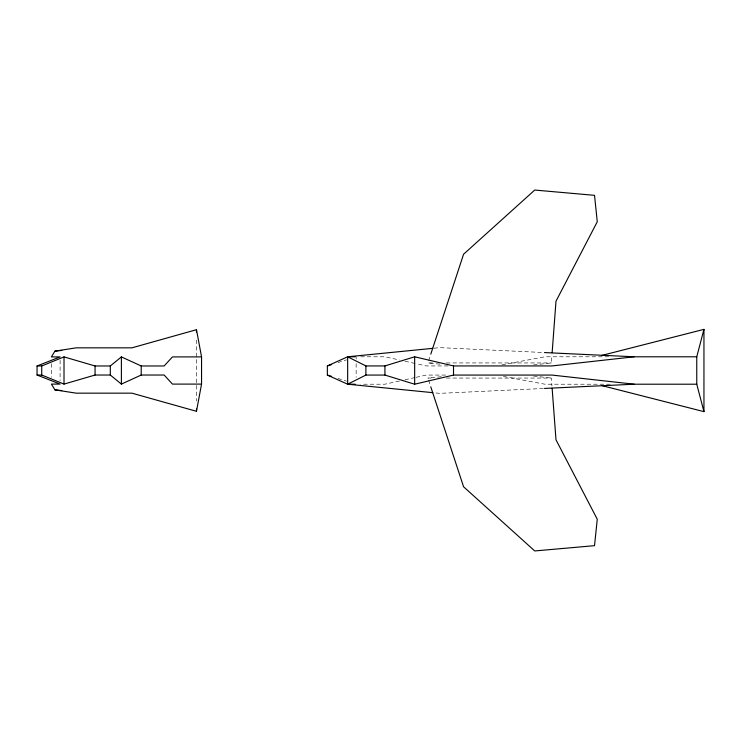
<?xml version="1.0" encoding="UTF-8"?>
<svg xmlns="http://www.w3.org/2000/svg" width="741" height="741" viewBox="0 0 741 741"><rect width="100%" height="100%" fill="white"/><g stroke="black" fill="none" stroke-linecap="round" stroke-linejoin="round"><path stroke-width="0.56" stroke-dasharray="3.71 2.78" d="M533.511 364.942L551.369 362.942L551.962 354.939M428.622 360.747L430.419 355.254M338.016 362.544L346.547 359.839M399.436 381.004L384.931 384.209L360.747 384.209M405.021 379.762L415.071 377.54M416.183 377.299L426.232 375.066L448.036 375.066M501.898 364.868L544.867 356.791L610.213 356.791M441.265 376.715L427.9 378.058L432.512 378.058M434.013 348.214L439.774 347.649L543.338 352.512M543.338 388.488L439.774 393.351L434.013 392.786M360.747 356.791L384.931 356.791L399.436 359.996M432.512 362.942L427.9 362.942L441.265 364.285M446.36 362.942L551.369 362.942M448.036 365.934L426.232 365.934L416.183 363.701M446.36 378.058L551.369 378.058L551.962 386.061M610.213 384.209L544.867 384.209L501.898 376.132M533.511 376.058L551.369 378.058M405.021 361.238L415.071 363.46M338.016 378.456L346.547 381.161M428.622 380.253L430.419 385.746M356.143 356.791L356.143 359.07M356.143 363.646L356.143 377.354M196.476 340.045L196.476 400.955M60.095 360.302L60.095 380.698M51.407 363.701L51.407 377.299"/><path stroke-width="1.11" d="M552.138 352.651L555.991 301.198L597.265 221.763L594.523 195.337L534.743 190.048L463.579 254.228L430.78 354.161M196.476 411.301L201.552 384.097L201.552 356.903L196.476 329.699L131.926 347.835L76.23 347.835L54.936 351.132L51.407 356.903L60.095 356.903L37.05 365.971L37.05 375.029L60.095 384.097L51.407 384.097L54.936 389.868L76.23 393.165L131.926 393.165L196.476 411.301L196.476 409.004M602.072 385.644L703.95 411.635L696.762 384.209L696.762 356.791L703.95 329.365L602.072 355.356M37.05 365.971L41.718 365.971L64.013 356.903L95.07 365.971L110.307 365.971L121.394 356.903L141.216 365.971L164.141 365.971L172.468 356.903L201.552 356.903M432.864 348.335L347.659 356.791L327.355 365.934L327.355 375.066L347.659 384.209L365.897 375.066L384.931 375.066L414.654 384.209L453.52 375.066L551.962 375.066L634.25 384.209L696.762 384.209M37.05 375.029L41.718 375.029L64.013 384.097L95.07 375.029L110.307 375.029L121.394 384.097L141.216 375.029L164.141 375.029L172.468 384.097L201.552 384.097M327.355 365.934L331.625 364.572M432.864 392.665L347.659 384.209L347.659 356.791L365.897 365.934L384.931 365.934L414.654 356.791L453.52 365.934L551.962 365.934L634.25 356.791L696.762 356.791M54.936 351.132L61.809 350.428M544.496 388.432L634.25 384.209M347.659 356.791L355.087 356.791M347.659 384.209L355.087 384.209M544.496 352.568L634.25 356.791M54.936 389.868L61.809 390.572M327.355 375.066L331.625 376.428M430.78 386.839L463.579 486.772L534.743 550.952L594.523 545.663L597.265 519.237L555.991 439.802L552.138 388.349M703.95 329.365L703.95 411.635M453.52 365.934L453.52 375.066M414.654 356.791L414.654 384.209M384.931 365.934L384.931 375.066M365.897 365.934L365.897 375.066M196.476 329.699L196.476 331.996M141.216 365.971L141.216 375.029M121.394 356.903L121.394 384.097M110.307 365.971L110.307 375.029M95.07 365.971L95.07 375.029M64.013 356.903L64.013 384.097M41.718 365.971L41.718 375.029"/></g></svg>
